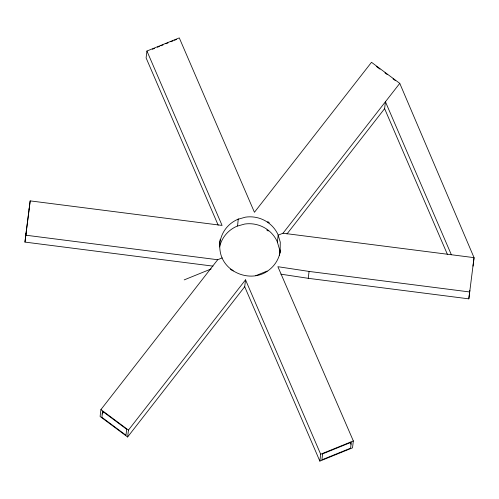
<?xml version="1.0" encoding="UTF-8"?>
<svg xmlns="http://www.w3.org/2000/svg" width="499" height="499" viewBox="0 0 499 499"><rect width="100%" height="100%" fill="white"/><g stroke="black" fill="none" stroke-linecap="round" stroke-linejoin="round"><path stroke-width="0.75" d="M212.998 266.135L24.95 242.09L26.01 233.376M29.117 209.586L30.177 200.879L222.08 225.423L146.931 51.029L179.284 37.893L254.434 212.287L371.506 62.306L399.768 83.364L474.05 257.646L473.015 266.167M222.192 257.902L217.676 259.736L100.923 409.585L100.099 416.478L127.625 436.987L244.703 286.725L245.527 279.833L128.449 430.094L127.625 436.987M146.931 51.029L146.107 57.921L218.175 225.168M237.561 226.035L238.26 218.855M277.363 242.065L278.186 235.172L283.014 233.214L474.05 257.646L468.823 298.851L308.251 278.317L280.862 274.169M280.082 253.018L280.276 242.196L278.055 234.736A30.451 29.709 6.8 0 0 245.564 217.14L237.936 219.267A30.451 29.709 6.8 0 0 220.096 250.878C223.109 273.003 252.114 283.862 269.235 269.828A30.451 29.709 6.8 0 0 280.444 249.955M308.251 278.317L309.074 271.425L277.881 266.697L353.342 440.954L352.519 447.84L319.847 461.107L244.703 286.725M319.847 461.107L320.67 454.215L245.527 279.833M447.453 254.484L384.61 108.651L385.434 101.765L451.352 254.739M468.823 298.851L469.858 290.331M30.177 200.879L25.773 235.197L217.676 259.736M24.95 242.09L29.354 207.771M220.315 239.177L219.516 242.165L219.535 245.252M102.014 414.02L103.449 412.18M283.014 233.214L399.768 83.364M286.975 233.962L384.61 108.651M152.395 49.258L154.528 48.391M157.372 47.237L159.499 46.37M160.921 45.796L163.054 44.929M165.893 43.775L168.026 42.908M170.87 41.754L173.003 40.893M174.419 40.313L176.552 39.446M184.187 279.889L211.171 268.936M255.812 275.66L267.121 271.063M320.67 454.215L353.342 440.954M309.074 271.425L469.646 291.959M232.546 270.464L230.731 269.161L233.258 270.982M376.265 66.361L379.989 69.143M384.96 72.842L387.442 74.694M393.037 78.861L395.52 80.707M266.759 229.952L268.194 231.018M100.923 409.585L128.449 430.094M350.055 442.126L350.978 444.272M279.59 255.295L279.452 249.088L277.232 241.628A30.451 29.709 6.8 0 0 244.747 224.032L237.112 226.159A30.451 29.709 6.8 0 0 219.616 246.949M102.582 411.338L101.871 417.289L125.966 435.234L126.677 429.283L102.582 411.338M322.604 453.878L321.899 459.829L350.585 448.177L351.29 442.233L322.604 453.878M268.518 222.267L267.726 221.824L269.161 222.897L268.518 222.267"/></g></svg>
